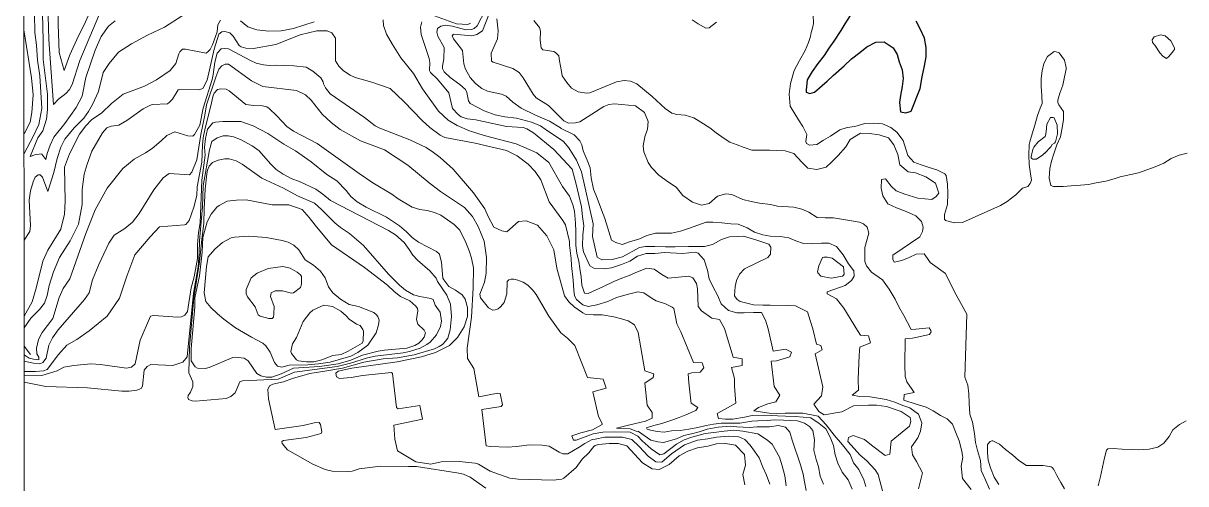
# Model space of a CAD drawing. Header units: millimetres. Extents: x 1101 to 4203, y 1053 to 1744.
# Drawn here: x 2209.8 to 2532, y 1344.7 to 1472.2 of the extents above; entities that cross this region are included whole.
import ezdxf

# ---------------------------------------------------------------- set-up
doc = ezdxf.new("R2010")
doc.units = ezdxf.units.MM
doc.layers.add('01_Fina', color=7, linetype='Continuous')

msp = doc.modelspace()

# ---------------------------------------------------------------- linework, layer by layer
at = {"layer": '01_Fina', "color": 252, "linetype": 'Continuous', "lineweight": 9, "true_color": 0x939598}
msp.add_line((2211.79, 1380.48), (2210.04, 1382.75), dxfattribs=at)
at = {"layer": '01_Fina', "color": 252, "lineweight": 9, "true_color": 0x939598}
msp.add_lwpolyline([(2210.23, 1123.47), (2949.32, 1123.47), (2948.88, 1741.26), (2209.79, 1741.26), (2210.23, 1123.4)], dxfattribs=at)
at = {"layer": '01_Fina', "color": 252, "linetype": 'Continuous', "lineweight": 9, "true_color": 0x939598}
for points, elevation in [([(2219.48, 1494.08), (2219.48, 1472.02), (2219.74, 1464.17), (2221.1, 1459.19), (2222.71, 1463.5), (2225.1, 1468.72), (2226.6, 1471.58), (2229.65, 1478.35)], 7), ([(2210, 1436.18), (2212.55, 1440.85), (2214.11, 1444.23), (2214.93, 1448.64), (2214.42, 1457.65), (2213.73, 1462.02), (2213.42, 1466.13), (2212.97, 1469.63), (2212.92, 1474.86), (2212.37, 1479.73), (2211.52, 1481.23), (2209.97, 1482.49)], 10), ([(2216.66, 1474.27), (2216.89, 1467.6), (2218.16, 1449.74), (2219.56, 1451.19), (2221.56, 1452.81), (2222.57, 1453.86), (2223.34, 1455.27), (2225.43, 1461.92), (2231.74, 1476.78)], 8), ([(2337.87, 1475.97), (2335.63, 1471.53), (2334.81, 1470.81), (2334.05, 1470.47), (2332.49, 1470.37), (2328.75, 1471.39), (2326.82, 1471.66), (2325.49, 1471.44), (2324.62, 1470.81), (2324.38, 1469.74), (2324.72, 1468.62), (2326.47, 1465.56), (2326.37, 1462.41), (2325.95, 1460.31), (2325.99, 1459.73), (2326.47, 1458.81), (2328.12, 1457.16), (2330.77, 1455.29), (2332.34, 1453.87), (2332.7, 1453.08), (2333.2, 1450.76), (2333.62, 1450.01), (2337.56, 1447.97), (2340.61, 1446.88), (2343.3, 1446.35), (2346.52, 1445.94), (2350.67, 1444.84), (2353.12, 1443.82), (2354.42, 1442.88), (2359.51, 1439.47), (2361, 1437.7), (2363.17, 1434.31), (2364.53, 1431.06), (2367.76, 1416.62), (2367.57, 1413.17), (2368.82, 1407.47), (2370.11, 1406.71), (2373.03, 1406.79), (2375.92, 1407.49), (2380.64, 1410.1), (2382.28, 1410.41), (2384.84, 1410.36), (2387.76, 1410.3), (2390.47, 1410.31), (2394.15, 1410.36), (2398.58, 1410.4), (2400.82, 1410.96), (2403.35, 1412.33), (2405.54, 1413.05), (2407.74, 1413.19), (2409.44, 1413.21), (2412.86, 1412.19), (2416.47, 1410.99), (2417.02, 1410.17), (2416.94, 1408.27), (2416.2, 1407.33), (2409.69, 1404.21), (2408.34, 1402.71), (2407.52, 1400.95), (2407.14, 1399.27), (2406.96, 1396.69), (2407.66, 1395.66), (2408.47, 1395.12), (2412.23, 1394.19), (2414.77, 1394.15), (2416.85, 1394.13), (2421.56, 1394.02), (2423.86, 1393.99), (2427.16, 1392.31), (2427.93, 1389.84), (2428.61, 1387.58), (2429.62, 1383.35), (2430.9, 1382.95), (2431.18, 1381.75), (2429.3, 1380.62), (2431.39, 1371.48), (2431, 1369.05), (2428.94, 1366.68), (2430.26, 1364.65), (2431.82, 1363.76), (2436.7, 1364.62), (2439.9, 1366.21), (2444.04, 1366.44), (2446.25, 1366.41), (2449.06, 1366.09), (2453.1, 1364.67), (2455.61, 1363.03), (2455.78, 1361.89), (2455.4, 1360.65), (2450.38, 1356.41), (2449.94, 1352.84), (2448.65, 1352.47), (2444.9, 1355.3), (2442.95, 1356.89), (2439.79, 1358.05), (2438.51, 1357.49), (2438.34, 1356.35), (2441.78, 1352.61), (2443.56, 1351.03), (2445.92, 1348.51), (2446.72, 1347.19), (2448.07, 1342.28)], 9), ([(2210.02, 1412.17), (2211.58, 1414.53), (2211.82, 1416.2), (2211.45, 1423.21), (2211.79, 1425.85), (2212.49, 1428.27), (2213.13, 1429.63), (2213.89, 1430.25), (2214.51, 1430.24), (2215.12, 1429.61), (2216.56, 1425.6), (2218.26, 1430.93), (2219.18, 1434.78), (2220.22, 1437.88), (2221.3, 1440.16), (2223.93, 1443.23), (2226.56, 1445.94), (2227.84, 1447.79), (2228.98, 1449.77), (2230.66, 1453.36), (2231.98, 1458.57), (2233.63, 1461.04), (2236.17, 1464.24), (2239.81, 1466.55), (2244.2, 1468.98), (2248.96, 1471.15), (2253.8, 1474.3)], 10), ([(2210.04, 1391.11), (2212.24, 1395.02), (2213.41, 1398.87), (2215.22, 1406.29), (2216.56, 1409.35), (2220.17, 1415.23), (2221.26, 1419.35), (2221.44, 1422.97), (2221.26, 1432.38), (2222.56, 1436.1), (2225.38, 1441.54), (2227.09, 1443.8), (2228.67, 1445.48), (2231.56, 1447.43), (2234.22, 1450.01), (2237.49, 1452.57), (2243.37, 1454.85), (2246.76, 1456.55), (2250.53, 1459.11), (2252.07, 1461.1), (2252.88, 1463.75), (2253.18, 1464.34), (2253.95, 1465.03), (2254.72, 1465.03), (2260.45, 1463.91), (2260.98, 1464.3), (2261.56, 1464.98), (2262.24, 1466.29), (2263.11, 1468.61), (2263.49, 1469.82), (2263.74, 1471.84), (2264.44, 1473.05)], 11), ([(2215.1, 1474.88), (2215.34, 1467.51), (2215.34, 1462.16), (2216.55, 1452.6), (2216.54, 1448.35), (2216.22, 1445.67), (2215.22, 1442.46), (2213.79, 1440.46), (2211.7, 1435.29), (2212.97, 1435.74), (2214.72, 1436.09), (2214.97, 1435.96), (2216.07, 1434.45), (2216.46, 1436.19), (2217.24, 1438.42), (2218.27, 1440.65), (2221.32, 1444.46), (2224.49, 1448.9), (2226.16, 1451.99), (2227.1, 1457.21), (2229.7, 1464.77), (2231.38, 1468.61), (2233.41, 1471.45), (2235.29, 1472.94)], 9), ([(2269.96, 1472.92), (2272.05, 1471.24), (2274.56, 1470.4), (2277.87, 1470.03), (2281.27, 1470.17), (2284.66, 1470.76), (2290.39, 1472.6)], 11), ([(2309.53, 1473.14), (2309.63, 1471.58), (2310.5, 1469.2), (2312.1, 1466.31), (2314.43, 1462.65), (2317.96, 1458.32), (2320.49, 1454.07), (2324.89, 1447.9), (2327.6, 1445.38), (2330.04, 1443.95), (2333.49, 1442.41), (2337.5, 1441.14), (2346.39, 1438.84), (2352.15, 1436.33), (2355.49, 1433.63), (2359.26, 1427.05), (2361.15, 1424.36), (2362.08, 1421.93), (2362.54, 1420.16), (2362.88, 1416.83), (2362.99, 1414.52), (2362.96, 1412.51), (2362.94, 1410.79), (2363.2, 1408.48), (2363.75, 1406.32), (2364.02, 1404.28), (2364.39, 1401.95), (2364.62, 1399.7), (2365.33, 1397.49), (2366.37, 1397.4), (2368.63, 1398.39), (2370.59, 1399.31), (2373.45, 1400.7), (2375.66, 1401.64), (2377.71, 1402.33), (2380.07, 1403.41), (2382.64, 1404.39), (2384.62, 1404.11), (2386.83, 1402.63), (2388.54, 1401.63), (2394.23, 1402.17), (2395.37, 1401.67), (2396.4, 1400.14), (2396.67, 1398.65), (2396.81, 1393.76), (2397.76, 1392.55), (2400.63, 1390.54), (2402.78, 1390.14), (2404.17, 1387.68), (2406.58, 1379.76), (2409.01, 1379.25), (2409.03, 1377.38), (2406.11, 1376.89), (2406.9, 1373.81), (2406.92, 1371.73), (2407.15, 1369.33), (2407.27, 1367.01), (2404.38, 1365.32), (2402.14, 1364.09), (2402.52, 1362.71), (2404.4, 1362.56), (2406.51, 1362.54), (2409.7, 1363.1), (2411.82, 1363.53), (2415.3, 1363.64), (2418.87, 1363.43), (2421.05, 1363.37), (2423.85, 1363.29), (2428.11, 1362.93), (2430.38, 1361.38), (2432.21, 1359.84), (2433.46, 1357.6), (2434.4, 1355.22), (2434.82, 1352.63), (2435.55, 1350.4), (2436.75, 1347.85), (2438.43, 1345.74), (2439.53, 1343.19)], 11), ([(2320.26, 1472.6), (2319.92, 1471.15), (2320.11, 1469.11), (2322.34, 1462.5), (2322.48, 1461.33), (2322.39, 1459.19), (2322.66, 1458.63), (2324.59, 1456.77), (2327.74, 1452.96), (2328.8, 1448.59), (2330.33, 1446.92), (2331.14, 1446.29), (2332.84, 1445.77), (2335.25, 1445.49), (2343.69, 1443.61), (2348.31, 1443.33), (2349.34, 1442.99), (2351.17, 1441.92), (2356.84, 1437.26), (2361.9, 1431.83), (2363.01, 1427.61), (2364.52, 1421.41), (2364.77, 1418.67), (2365.17, 1416.08), (2364.85, 1413.64), (2364.81, 1410.47), (2365.05, 1408.86), (2366.82, 1405.03), (2368.16, 1404.25), (2370.81, 1404.17), (2372.86, 1404.47), (2375.59, 1405.39), (2377.92, 1406.33), (2380.07, 1407.74), (2382.43, 1408.49), (2384.82, 1408.49), (2387.5, 1408.7), (2392.47, 1408.41), (2395.99, 1408.81), (2396.81, 1408.54), (2398.49, 1406.65), (2399.42, 1403.8), (2399.94, 1401.45), (2401.02, 1399.09), (2402.2, 1396.94), (2403.21, 1394.49), (2405.25, 1392.66), (2407.56, 1392.04), (2409.65, 1391.99), (2412.21, 1392.12), (2414.39, 1392.1), (2415.54, 1390), (2416.27, 1387.55), (2417.67, 1381.35), (2421.08, 1381.97), (2422.71, 1381.15), (2422.25, 1379.85), (2418.57, 1378.68), (2417.06, 1378.62), (2417.94, 1371.61), (2419.52, 1369.24), (2418.38, 1367.36), (2416.15, 1366.75), (2413.58, 1365.77), (2412.26, 1364.81), (2416.54, 1364.17), (2418.65, 1364.14), (2420.99, 1364.23), (2423.17, 1364.25), (2425.85, 1364.21), (2430.08, 1363.35), (2432.32, 1360.93), (2434.56, 1358.08), (2436.87, 1355.47), (2438.99, 1352.79), (2439.91, 1350.48), (2441.35, 1348.59), (2442.81, 1345.71), (2443.29, 1343.88)], 10), ([(2333.71, 1472.29), (2332.98, 1471.93), (2329.85, 1472.1), (2323.8, 1474.25)], 10), ([(2338.94, 1474.84), (2337.06, 1470.18), (2335.54, 1469.11), (2334.14, 1468.77), (2329.08, 1469.21), (2328.71, 1468.73), (2329.06, 1467.88), (2331.53, 1464.72), (2331.9, 1461), (2332.33, 1459.51), (2333.69, 1457.25), (2335.18, 1455.5), (2336.91, 1454.17), (2338.45, 1453.4), (2342.32, 1452.62), (2343.66, 1452.08), (2345.48, 1450.34), (2347.78, 1448.68), (2351.73, 1446.75), (2355.68, 1445.08), (2358.67, 1443.28), (2358.89, 1443.07), (2362.47, 1441.28), (2364.03, 1439.68), (2364.59, 1438.52), (2365, 1436.93), (2366.12, 1434.33), (2366.95, 1432.16), (2367.2, 1429.43), (2367.88, 1426.26), (2368.86, 1423.8), (2370.05, 1420.57), (2371.02, 1418.12), (2372.88, 1412.1), (2374.02, 1411.51), (2375.83, 1410.97), (2378.06, 1411.77), (2380.37, 1412.43), (2382.59, 1413.4), (2385.06, 1414.07), (2387.33, 1414.07), (2389.46, 1414.04), (2391.93, 1414.65), (2394.15, 1415.38), (2399.11, 1417.09), (2400.9, 1417.16), (2403.38, 1416.9), (2405.87, 1416.67), (2407.9, 1416.53), (2410.4, 1415.55), (2412.49, 1414.39), (2414.8, 1413.57), (2416.79, 1413.29), (2419.58, 1413.13), (2421.97, 1412.75), (2423.9, 1411.99), (2426.02, 1411.23), (2428.32, 1411.08), (2431.07, 1411.33), (2433.08, 1411.3), (2435.23, 1410.35), (2437.09, 1408.1), (2438.53, 1405.57), (2440, 1403.63), (2440.07, 1402.17), (2439.4, 1400.95), (2437.63, 1399.6), (2432.61, 1397.83), (2432.61, 1397.29), (2435.16, 1395.86), (2437.24, 1393.34), (2441.03, 1387.09), (2441.81, 1385.85), (2444.1, 1385.63), (2444.58, 1383.74), (2441.64, 1382.49), (2441.52, 1380.32), (2441.22, 1373.49), (2441.25, 1370.55), (2439.56, 1369.15), (2441.66, 1368.82), (2444.52, 1368.76), (2446.77, 1368.4), (2448.98, 1368), (2451.41, 1367.25), (2453.59, 1366.32), (2455.52, 1365.65), (2457.94, 1363.92), (2458.88, 1361.51), (2458.52, 1359.24), (2457.72, 1357.38), (2456, 1354.87), (2456.23, 1352.69), (2457.39, 1350.8), (2459.04, 1347.65), (2457.89, 1343.26)], 8), ([(2341.01, 1473.43), (2341.39, 1470.11), (2341.24, 1467.93), (2339.51, 1463.91), (2339.55, 1461.75), (2340.03, 1461.47), (2345.49, 1459.74), (2347.24, 1458.57), (2348.35, 1457.11), (2351.12, 1452.6), (2351.94, 1451.6), (2355.38, 1449.48), (2359.63, 1445.2), (2360.94, 1444.59), (2362.84, 1444.62), (2364.03, 1444.96), (2370.68, 1449.17), (2372.05, 1449.75), (2373.7, 1449.89), (2379.45, 1449.37), (2381.98, 1447.54), (2382.99, 1445.06), (2382.85, 1442.91), (2382.11, 1440.78), (2381.6, 1438.28), (2381.75, 1436.62), (2382.98, 1433.64), (2383.92, 1432.28), (2385.96, 1430.11), (2388.67, 1428.19), (2390.72, 1426.82), (2392.65, 1424.52), (2395.28, 1422.68), (2397.78, 1421.82), (2399.9, 1422.32), (2402.22, 1424.3), (2404.5, 1425.01), (2406.17, 1424.82), (2409.22, 1423.38), (2411.52, 1422.85), (2413.85, 1422.42), (2416.87, 1421.98), (2418.87, 1421.56), (2423.39, 1421.29), (2425.58, 1420.71), (2427.51, 1419.85), (2429.86, 1418.38), (2432.06, 1418.28), (2434.38, 1418.32), (2441.56, 1417.09), (2442.65, 1416.68), (2443.66, 1415.76), (2444.14, 1414.11), (2443.09, 1410.09), (2443.06, 1406.24), (2443.47, 1405.03), (2444.92, 1403.26), (2447.97, 1401.14), (2449.79, 1398.56), (2451.47, 1395.8), (2452.52, 1393.71), (2453.86, 1391.31), (2455.94, 1387.39), (2457.16, 1387.52), (2460.87, 1387.85), (2461.39, 1387.09), (2461.41, 1386.73), (2460.99, 1385.97), (2456.29, 1385.02), (2454.22, 1384.77), (2454.14, 1377.57), (2454.25, 1374.41), (2454.67, 1372.91), (2456.2, 1370.79), (2456.76, 1369.92), (2453.96, 1369.42), (2453.86, 1367.8), (2457.27, 1366.72), (2460.08, 1365.9), (2461.98, 1364.81), (2464.05, 1363.58), (2465.86, 1362.63), (2467.33, 1361.17), (2468.16, 1359.05), (2469.18, 1356.55), (2469.93, 1353.7), (2470.14, 1352.42), (2470.22, 1352.01), (2469.77, 1349.55), (2470.08, 1346.14), (2472.5, 1343.05)], 7), ([(2477.6, 1343.15), (2476.4, 1345.89), (2475.34, 1348.35), (2475.07, 1351.14), (2474.3, 1353.83), (2473.74, 1356.06), (2473.41, 1358.56), (2472.86, 1361.74), (2472.11, 1363.97), (2471.93, 1367.01), (2471.85, 1369.59), (2471.59, 1371.99), (2470.79, 1374.22), (2471.28, 1391.6), (2467.9, 1397.85), (2465.4, 1402.91), (2461.2, 1405.92), (2460.44, 1407.03), (2459.5, 1408.33), (2457.28, 1408.25), (2455.35, 1407.35), (2453.28, 1406.52), (2451.16, 1406), (2450.79, 1406.92), (2450.79, 1408), (2458.25, 1413.04), (2459, 1414.53), (2459.25, 1415.78), (2458.72, 1417.32), (2457.22, 1418.88), (2454.52, 1420.1), (2451.85, 1421.11), (2449.45, 1422.23), (2448.06, 1424.38), (2447.54, 1426.54), (2447.71, 1428.91), (2448.77, 1429.09), (2450.38, 1427.11), (2451.77, 1425.77), (2454.15, 1424.84), (2457.71, 1423.78), (2461.63, 1423.4), (2462.79, 1424.21), (2463.53, 1425.13), (2462.6, 1427.93), (2459.94, 1429.7), (2457.05, 1430.82), (2455.04, 1431.11), (2452.72, 1432.99), (2452.16, 1435.91), (2451.1, 1438.53), (2449.57, 1440.51), (2447.07, 1441.3), (2444.35, 1441.72), (2441.84, 1441.77), (2439, 1440.01), (2437.74, 1438.01), (2435.69, 1435.55), (2433.87, 1433.8), (2432.36, 1432.35), (2429.77, 1431.76), (2427.22, 1432.06), (2425.6, 1433.78), (2423.41, 1436.11), (2420.93, 1436.92), (2418.68, 1437), (2416.67, 1437.03), (2414.13, 1437.06), (2411.74, 1437.11), (2409.62, 1437.83), (2407.69, 1438.59), (2405.59, 1439.32), (2404.05, 1440.31), (2401.81, 1441.91), (2400.05, 1443.25), (2397.56, 1444.8), (2395.61, 1446.04), (2393.22, 1446.78), (2390.9, 1446.95), (2389.58, 1447.29), (2387.73, 1448.61), (2384.15, 1451.94), (2379.86, 1455.42), (2378.1, 1456.2), (2376.34, 1456.39), (2374.19, 1456), (2366.82, 1452.93), (2365.91, 1452.87), (2363.59, 1453.27), (2361.73, 1454.29), (2360.41, 1455.86), (2359.19, 1457.7), (2359, 1458.84), (2358.38, 1461.86), (2358.23, 1463.19), (2357.33, 1464.12), (2356.85, 1464.37), (2353.84, 1464.9), (2353.36, 1465.41), (2353.07, 1467.59), (2353.18, 1470.03), (2352.9, 1471.1), (2351.33, 1472.99)], 6), ([(2395.17, 1473.19), (2396.86, 1472.05), (2398.98, 1470.84), (2399.91, 1470.99), (2401.94, 1472.58)], 5), ([(2428.71, 1474.53), (2428.8, 1472.16), (2428.51, 1470.85), (2428.17, 1469.7), (2427.99, 1468.56), (2427.48, 1466.93), (2426.47, 1464.65), (2424.96, 1461.88), (2423.45, 1459.11), (2422.42, 1455.52), (2422.06, 1452.58), (2422.34, 1449.3), (2424.66, 1445.52), (2425.9, 1443.66), (2427, 1441.42), (2426.67, 1439.43), (2426.88, 1438.91), (2427.68, 1438.49), (2429.74, 1438.68), (2431.58, 1439.82), (2433.51, 1440.91), (2436.12, 1442.7), (2438.19, 1443.38), (2440.27, 1443.64), (2443.07, 1444.44), (2445.53, 1444.58), (2447.98, 1444.38), (2450.26, 1443.37), (2451.88, 1442.04), (2453.65, 1439.72), (2454.95, 1435.63), (2456.66, 1433.76), (2458.64, 1433.03), (2460.86, 1432.31), (2463, 1431.62), (2465.26, 1430.48), (2465.61, 1430.03), (2465.98, 1427.63), (2466.04, 1425.05), (2465.93, 1422.04), (2465.14, 1419.28), (2465.17, 1417.97), (2465.43, 1417.57), (2467.93, 1416.97), (2470.13, 1417.03), (2480.62, 1421.78), (2482.46, 1422.87), (2484.9, 1424.74), (2486.72, 1426.52), (2488.2, 1426.99), (2488.87, 1427.81), (2489.21, 1428.79), (2489, 1430.51), (2488.58, 1433.07), (2488.52, 1435.73), (2488.63, 1438.64), (2488.75, 1439.37), (2489.47, 1441.59), (2490.21, 1443.99), (2490.91, 1446.64), (2491.69, 1448.74), (2492.23, 1450.03), (2492.12, 1452.14), (2491.91, 1454.82), (2491.96, 1456.95), (2492.18, 1459.08), (2492.63, 1461.09), (2493.72, 1463.02), (2495.54, 1464.37), (2496.06, 1464.36), (2496.89, 1464.02), (2498.35, 1462.01), (2498.87, 1460.01), (2498.87, 1459.49), (2498.36, 1457.39), (2497.96, 1455.1), (2497.1, 1452.88), (2496.5, 1450.88), (2496.52, 1450.26), (2496.8, 1449.62), (2498.15, 1447.82), (2498.12, 1445.48), (2497.7, 1442.76), (2497.25, 1440.78), (2496.28, 1438.59), (2495.46, 1436.06), (2494.77, 1434.01), (2494.32, 1431.98), (2494.1, 1429.35), (2494.59, 1427.24), (2495.39, 1426.97), (2498.02, 1427), (2500.28, 1427.21), (2502.86, 1427.35), (2505.06, 1427.53), (2507.18, 1428), (2509.87, 1428.47), (2512.17, 1429.1), (2513.82, 1429.73), (2516.8, 1430.36), (2518.9, 1430.81), (2521.21, 1431.6), (2523.56, 1432.46), (2525.89, 1433.47), (2527.94, 1434.72), (2530.14, 1435.67), (2532.4, 1436.21)], 5), ([(2209.98, 1470.45), (2212.04, 1457.08), (2212.55, 1452.38), (2212.18, 1447.54), (2211.68, 1444.86), (2210, 1441.6)], 11), ([(2210.04, 1387.89), (2211.87, 1390.49), (2214.31, 1392.96), (2215.68, 1394.71), (2216.4, 1396.77), (2216.96, 1399.61), (2218.18, 1403.35), (2219.79, 1407.34), (2222.83, 1411.95), (2225.1, 1416.58), (2226.08, 1422), (2226.14, 1426.14), (2226.66, 1430.39), (2227.47, 1433.21), (2228.8, 1436.75), (2231.78, 1441.85), (2232.93, 1443.23), (2234.18, 1443.75), (2236.3, 1444.02), (2238.54, 1445.27), (2242.98, 1448.5), (2245.06, 1449.5), (2245.61, 1449.69), (2249.75, 1449.95), (2250.24, 1450.24), (2251.13, 1451.23), (2252.69, 1453.75), (2253.18, 1453.87), (2258.45, 1453.83), (2259.53, 1454.15), (2260.79, 1456.43), (2262.74, 1465.06), (2264.02, 1469.23), (2264.79, 1469.85), (2265.65, 1469.92), (2267.08, 1469.54), (2268.01, 1468.67), (2269.61, 1466.08), (2270.2, 1465.73), (2271.51, 1465.37), (2273.6, 1465.27), (2279.75, 1466.34), (2286.51, 1468.99), (2291.13, 1470.16), (2294.03, 1470.17), (2295.34, 1469.54), (2296.31, 1468.13), (2296.36, 1461.86), (2297.28, 1460.32), (2298.54, 1459.06), (2300.38, 1457.84), (2301.74, 1457.16), (2306.43, 1455.89), (2311.48, 1454.12), (2315.29, 1450.56), (2320.4, 1445.29), (2322.52, 1443.32), (2325.35, 1441.21), (2326.61, 1440.61), (2335.05, 1439), (2343.71, 1436.94), (2346.66, 1435.51), (2349.72, 1433.21), (2351.69, 1431.2), (2353.25, 1428.83), (2355.57, 1422.75), (2359.36, 1417.62), (2360.07, 1416.4), (2361.2, 1411.76), (2361.18, 1410.79), (2361.61, 1407.07), (2361.75, 1405.1), (2362.18, 1401.1), (2362.4, 1398.26), (2362.62, 1396.73), (2363.1, 1395.74), (2363.91, 1395.08), (2364.88, 1394.25), (2366.35, 1393.74), (2368.81, 1394.2), (2371.81, 1395.13), (2374.26, 1396.21), (2377.57, 1397.19), (2380.14, 1397.84), (2381.75, 1397.56), (2384.06, 1395.97), (2385.2, 1395.3), (2387.84, 1394.47), (2389.65, 1393.57), (2390.07, 1393.17), (2390.54, 1390.91), (2390.9, 1388.92), (2392.08, 1386.77), (2395.57, 1378.22), (2397.93, 1378.19), (2398.43, 1376.81), (2397.45, 1375.61), (2395.1, 1375.41), (2394.1, 1375.09), (2394.29, 1372.58), (2394.79, 1367.59), (2394.92, 1367), (2396.78, 1365.75), (2396.23, 1364.99), (2393.42, 1363.75), (2391.56, 1362.99), (2389.27, 1362.15), (2386.82, 1361.35), (2384.56, 1360.79), (2382.5, 1360.15), (2382.73, 1359.81), (2383.64, 1359.5), (2385.45, 1359.17), (2387.41, 1358.95), (2389.47, 1359.28), (2391.84, 1359.37), (2394.23, 1359.82), (2396.8, 1360.24), (2399.08, 1360.81), (2401.06, 1361.12), (2403.33, 1361.47), (2406.06, 1361.46), (2408.45, 1361.43), (2411.7, 1361.96), (2413.36, 1362.09), (2416.09, 1362.21), (2417.91, 1362.34), (2420.48, 1362.3), (2424.41, 1362.1), (2426.36, 1361.47), (2427.72, 1360.55), (2428.65, 1359.39), (2429.07, 1356.8), (2428.96, 1353.94), (2429.52, 1351.4), (2430.21, 1349.35), (2430.67, 1346.79), (2431.59, 1344.5)], 12), ([(2526.69, 1462.45), (2527.28, 1463.04), (2528.64, 1464.63), (2528.88, 1464.96), (2528.91, 1465.39), (2527.91, 1467.34), (2526.27, 1468.78), (2525.04, 1469.05), (2523.27, 1468.46), (2522.68, 1467.64), (2522.8, 1466.93), (2523.4, 1466.12), (2524.82, 1464.04), (2525.66, 1463.11), (2526.63, 1462.5)], 5), ([(2210.04, 1380.35), (2211.46, 1379.48), (2212.6, 1379.13), (2214.07, 1379.01), (2214.08, 1379.68), (2213.58, 1380.64), (2213.48, 1382.19), (2214.03, 1384.64), (2215.07, 1386.52), (2218, 1390.47), (2219.76, 1396.21), (2220.83, 1398.78), (2222.68, 1401.47), (2227.13, 1413.96), (2229.68, 1420.52), (2233.03, 1426.51), (2237.43, 1431.97), (2240.55, 1434.6), (2243.68, 1436.29), (2245.5, 1437.51), (2248.05, 1439.69), (2249.62, 1441.12), (2251.77, 1442.12), (2255.38, 1441.09), (2256.77, 1440.98), (2257.23, 1441.38), (2258.75, 1444.01), (2259.63, 1448.72), (2262.13, 1456.63), (2262.46, 1458.02), (2262.92, 1461.48), (2263.58, 1463.99), (2264.68, 1465.14), (2265.49, 1465.27), (2266.7, 1465.16), (2272.77, 1461.87), (2274.33, 1461.22), (2276.35, 1460.7), (2278.05, 1460.54), (2279.78, 1460.62), (2284.75, 1460.45), (2288.24, 1460.03), (2290.09, 1458.94), (2292.3, 1457.12), (2292.9, 1456.05), (2293.02, 1455.41), (2293.53, 1454.34), (2294.84, 1452.66), (2304.33, 1446.11), (2307.3, 1443.85), (2308.59, 1443.18), (2316.94, 1439.9), (2321.5, 1437.78), (2323.53, 1436.47), (2325.34, 1435.04), (2328.91, 1431.84), (2334.61, 1425.23), (2337.68, 1420.84), (2338.61, 1418.65), (2340.26, 1415.73), (2342.42, 1414.73), (2343.86, 1414.47), (2347.04, 1417.32), (2349.22, 1417.53), (2352.34, 1416.27), (2354.95, 1413.34), (2356.83, 1409.44), (2357.72, 1404.36), (2359.79, 1396.68), (2361.01, 1395.04), (2362.5, 1393.63), (2364.88, 1391.97), (2365.51, 1391.66), (2367.87, 1391.42), (2370.24, 1391.41), (2373.52, 1390.86), (2375.64, 1390.34), (2377.44, 1389.83), (2379.22, 1388.66), (2380.2, 1386.57), (2382.11, 1375.93), (2384.58, 1375.12), (2384.36, 1374.1), (2382.04, 1372.54), (2382.74, 1366.42), (2384.09, 1364.35), (2384.13, 1362.82), (2382.24, 1361.98), (2379.12, 1361.22), (2377.15, 1360.79), (2374.26, 1360.07), (2378.04, 1359.87), (2379.7, 1359.25), (2380.3, 1359.16), (2383.75, 1356.77), (2385.71, 1356.29), (2387.22, 1356.12), (2390.86, 1357.14), (2392.84, 1358.02), (2394.97, 1358.45), (2397.09, 1359.02), (2399.37, 1359.75), (2402.4, 1360.32), (2405.73, 1360.58), (2407.54, 1360.4), (2411.04, 1360.26), (2413.08, 1360.4), (2416.6, 1360.4), (2419.1, 1360.81), (2421.06, 1360.33), (2422.25, 1358.95), (2422.89, 1356.74), (2423.69, 1354.48), (2424.49, 1352.15), (2425.24, 1349.87), (2425.92, 1347.32), (2426.34, 1345.16), (2426.76, 1342.81)], 13), ([(2210.05, 1378.6), (2212.62, 1378.02), (2214.35, 1377.92), (2215.22, 1378.26), (2216.16, 1379.45), (2216.86, 1383.03), (2217.87, 1385.1), (2219.5, 1387.28), (2226.77, 1395.74), (2228.05, 1397.51), (2229.01, 1401.12), (2230.75, 1405.37), (2233.49, 1411.32), (2234.96, 1413.48), (2237.97, 1415.33), (2240.04, 1417.09), (2241.89, 1419.51), (2245.96, 1426.07), (2248.6, 1429.44), (2250.19, 1430.59), (2255.85, 1430.24), (2256.54, 1430.95), (2257.89, 1434.44), (2258.98, 1441.44), (2260.15, 1446.77), (2260.54, 1449.61), (2263.12, 1457.26), (2264.04, 1459.49), (2264.81, 1460.46), (2265.74, 1460.9), (2266.64, 1460.9), (2273.01, 1456.3), (2276.22, 1454.7), (2285.52, 1453.6), (2288.02, 1452.37), (2289.55, 1450.91), (2292.6, 1447.04), (2295.16, 1444.76), (2297.67, 1442.84), (2303.3, 1439.62), (2309.93, 1437.19), (2316.36, 1432.9), (2322.32, 1427.98), (2325.42, 1425.64), (2332.13, 1421.16), (2334.3, 1418.74), (2335.88, 1415.92), (2337.55, 1411.9), (2338.21, 1407.3), (2338.14, 1402.95), (2337.62, 1400.54), (2336.37, 1397.18), (2336.56, 1396.17), (2338.72, 1393.43), (2339.92, 1392.77), (2340.6, 1392.8), (2341.46, 1393.14), (2342.11, 1393.71), (2343.09, 1394.9), (2343.85, 1397.31), (2343.9, 1400.69), (2344.35, 1401.18), (2344.98, 1401.32), (2345.8, 1401.3), (2346.9, 1401.03), (2348.39, 1400.5), (2349.66, 1399.69), (2350.9, 1398.39), (2351.91, 1397.04), (2355.48, 1391.06), (2358.76, 1386.51), (2360.67, 1384.96), (2362.7, 1382.95), (2366.21, 1374.05), (2370.52, 1373.61), (2371.36, 1371.14), (2367.65, 1370.15), (2369.25, 1363.26), (2370.26, 1361.35), (2370.21, 1361.09), (2367.54, 1359.61), (2364.29, 1358.77), (2361.81, 1357.95), (2362.27, 1356.74), (2363.03, 1356.73), (2367.74, 1358.49), (2370.47, 1358.91), (2373.8, 1359.02), (2378.03, 1358.96), (2380.14, 1357.88), (2381.33, 1356.5), (2383.87, 1354.35), (2386.26, 1352.62), (2387.33, 1352.94), (2390.85, 1355.62), (2392.98, 1356.81), (2395.11, 1357.54), (2398.75, 1358.55), (2401.17, 1358.82), (2404.05, 1359.24), (2406.78, 1359.51), (2409.24, 1359.21), (2413.39, 1358.52), (2414.71, 1357.68), (2416.2, 1356.6), (2417.35, 1355.58), (2419.42, 1352.05), (2420.14, 1349.58), (2420.86, 1346.89), (2421.26, 1344.04)], 14), ([(2416.72, 1344.55), (2415.82, 1347.05), (2414.76, 1349.27), (2413.78, 1351.86), (2412.45, 1353.68), (2411.26, 1355.36), (2409.77, 1356.9), (2408.12, 1357.67), (2405.4, 1357.86), (2401.98, 1357.53), (2399.52, 1357.14), (2396.66, 1356.7), (2393.05, 1355.39), (2389.45, 1352.92), (2386.77, 1350.63), (2385.14, 1350.77), (2382.97, 1352.26), (2380.53, 1354.97), (2378.49, 1356.87), (2375.92, 1357.55), (2371.03, 1357.55), (2368.32, 1357.01), (2367.51, 1356.87), (2365.47, 1355.78), (2363.86, 1354.82), (2360.72, 1352.95), (2359.36, 1352.97), (2358.29, 1353.39), (2355.56, 1355.05), (2353.59, 1355.34), (2350.13, 1355.44), (2346.52, 1354.96), (2344.01, 1354.81), (2339.25, 1354.96), (2338.1, 1355.2), (2336.89, 1365.21), (2342.28, 1366.03), (2342.62, 1366.51), (2341.97, 1369.65), (2341.32, 1369.74), (2336.07, 1368.73), (2334.67, 1376.61), (2332.88, 1379.36), (2332.8, 1382.21), (2334.05, 1390.83), (2334.46, 1398.9), (2334.54, 1404.45), (2334.06, 1407.15), (2333.35, 1409.21), (2332.47, 1411.49), (2330.83, 1414.9), (2329.23, 1416.49), (2325.54, 1419.03), (2323.82, 1419.8), (2321.74, 1420.35), (2319.7, 1420.61), (2317.62, 1421.32), (2313.67, 1423.56), (2311.94, 1424.88), (2306.67, 1428.04), (2302.87, 1430.58), (2291.21, 1438.95), (2284.72, 1442.32), (2282.85, 1443.61), (2280.07, 1446.58), (2277.94, 1448.64), (2277.33, 1449.04), (2276.12, 1449.36), (2273.67, 1449.43), (2271.51, 1449.71), (2266.85, 1453.48), (2266, 1453.99), (2264.52, 1454.05), (2263.61, 1453.84), (2262.7, 1452.91), (2262.42, 1452.24), (2261.7, 1448.96), (2260.18, 1443.18), (2259.69, 1440.49), (2259.43, 1438.46), (2259.29, 1433.79), (2258, 1426.92), (2257.86, 1424.49), (2257.09, 1421.28), (2255.76, 1417.57), (2254.84, 1416.51), (2254.45, 1416.36), (2247.58, 1415.86), (2244.96, 1413.05), (2240.75, 1408.07), (2238.46, 1402.15), (2236.44, 1396.09), (2233, 1391.09), (2228.03, 1387.03), (2224.63, 1384.62), (2221.86, 1383.09), (2219.59, 1380.48), (2216.45, 1376.33), (2215.44, 1375.93), (2213.14, 1375.71), (2210.05, 1375.75)], 15), ([(2409.79, 1344.33), (2409.19, 1347.18), (2410.01, 1349.78), (2409.71, 1352.77), (2407.19, 1355.31), (2404.42, 1355.84), (2401.93, 1355.75), (2399.49, 1355.08), (2396.68, 1354.64), (2394, 1353.68), (2391.61, 1352.36), (2388.78, 1349.98), (2386, 1348.59), (2384.1, 1348.75), (2381.4, 1350.45), (2377.08, 1355.19), (2374.69, 1355.79), (2372.17, 1355.83), (2369.24, 1355.5), (2368.34, 1355.25), (2367.91, 1354.96), (2366.58, 1353.23), (2364.69, 1351.43), (2363, 1349.16), (2359.62, 1346.21), (2359.11, 1345.93), (2356.69, 1345.69), (2346.92, 1345.89), (2344.63, 1346.24), (2339.2, 1348.12), (2335.93, 1350.04), (2335.08, 1350.33), (2330.62, 1350.82), (2325.66, 1350.73), (2322.77, 1350.1), (2318.63, 1350.71), (2313.52, 1353.77), (2312.76, 1357.04), (2312.54, 1360.85), (2320.43, 1362.5), (2319.68, 1366.31), (2313.69, 1365.45), (2313.22, 1365.79), (2312.15, 1375.18), (2311.81, 1375.52), (2303.82, 1374.6), (2300.68, 1374.07), (2297.42, 1373.83), (2296.6, 1374.26), (2296.44, 1375.25), (2297.08, 1375.82), (2300.84, 1376.69), (2313.4, 1378.47), (2320.21, 1379.86), (2324.04, 1380.97), (2327.95, 1382.99), (2330.18, 1385.15), (2331.97, 1388.1), (2332.91, 1390.98), (2332.96, 1393.47), (2332.27, 1395.81), (2331.47, 1396.98), (2329.64, 1398.26), (2327.79, 1399.27), (2326.33, 1401.14), (2326.11, 1401.64), (2325.74, 1405.95), (2325.2, 1408.22), (2324.34, 1409.02), (2319.32, 1411.61), (2317.59, 1412.85), (2316.02, 1414.45), (2314.11, 1416.08), (2310.51, 1418.52), (2304.85, 1421.24), (2302.35, 1422.77), (2300.6, 1424.27), (2299.28, 1425.87), (2296.66, 1428.56), (2293.96, 1430.34), (2289.6, 1433.81), (2285.22, 1436.93), (2282.01, 1438.78), (2277.54, 1441.7), (2273.54, 1443.86), (2270.06, 1445), (2265.15, 1445.05), (2263.03, 1444.86), (2262.32, 1444.62), (2260.84, 1442.87), (2260.31, 1440.29), (2260.07, 1437.95), (2260.2, 1435.66), (2259.24, 1428.75), (2258.85, 1416.94), (2258.39, 1414.23), (2258.12, 1410.8), (2258.06, 1407.08), (2257.15, 1402.02), (2256.36, 1398.92), (2255.35, 1392.42), (2254.58, 1391.36), (2253.67, 1390.87), (2252.66, 1390.78), (2245.87, 1391.24), (2245.08, 1391.06), (2242.16, 1384.41), (2240.77, 1377.92), (2239.82, 1376.91), (2238.36, 1376.67), (2231.2, 1377.73), (2228.52, 1377.92), (2223.83, 1377.44), (2221.03, 1376.95), (2219.23, 1375.97), (2214.9, 1374.67), (2210.05, 1374.57)], 16), ([(2492.86, 1436.12), (2494.59, 1438.02), (2495.02, 1438.65), (2495.6, 1439.05), (2495.88, 1439.35), (2496.43, 1441.59), (2496.35, 1443.96), (2495.5, 1446.03), (2495.28, 1446.15), (2494.5, 1446.14), (2493.46, 1444.31), (2493.27, 1442.18), (2493.16, 1441.11), (2493.04, 1440.85), (2491.12, 1439.36), (2489.91, 1437.87), (2489.67, 1437.49), (2489.42, 1436.51), (2489.13, 1435.27), (2489.2, 1434.96), (2489.34, 1434.77), (2489.62, 1434.6), (2490.61, 1434.54), (2492.43, 1435.75), (2493.46, 1436.75)], 6), ([(2210.05, 1372.8), (2216.07, 1371.61), (2227.62, 1371.24), (2237.08, 1370.32), (2239.16, 1370.29), (2241.27, 1370.57), (2242.51, 1371.04), (2242.82, 1371.65), (2243.27, 1376.09), (2244.09, 1377.15), (2245.12, 1377.7), (2251.29, 1377.45), (2253.99, 1378.31), (2255.24, 1379.85), (2256.95, 1397.42), (2258.25, 1404.78), (2258.54, 1408.57), (2258.65, 1411.93), (2259.5, 1421.36), (2259.67, 1427.21), (2261.37, 1437.16), (2262.07, 1439.45), (2263.55, 1440.5), (2265.18, 1441.02), (2266.57, 1441.02), (2268.06, 1440.78), (2270.02, 1440.02), (2273.24, 1438.24), (2275.16, 1436.91), (2278.35, 1433.26), (2279.93, 1431.68), (2281.8, 1430.43), (2284.05, 1429.19), (2286.5, 1428.28), (2290.88, 1426.29), (2292.81, 1424.92), (2294.92, 1423.1), (2310.98, 1414.86), (2312.95, 1413.62), (2315.34, 1411.46), (2316.76, 1409.59), (2317.74, 1407.96), (2319.03, 1406.57), (2322.49, 1403.67), (2324.19, 1401.6), (2324.62, 1400.66), (2327.16, 1396.89), (2328.17, 1394.42), (2328.52, 1391), (2328.14, 1387.32), (2327.46, 1385), (2326.84, 1384.18), (2325.97, 1383.27), (2325.06, 1382.64), (2323.76, 1382.02), (2318.13, 1380.38), (2313.51, 1379.56), (2309.51, 1379.22), (2304.22, 1378.36), (2298.24, 1376.72), (2293.39, 1375.82), (2289.18, 1375.24), (2284.44, 1373.82), (2281.9, 1372.89), (2278.98, 1372.22), (2278.08, 1371.76), (2277.6, 1370.75), (2277.74, 1368.2), (2279.57, 1359.68), (2287.38, 1360.83), (2290.39, 1361.51), (2291.79, 1361.62), (2292.14, 1361.05), (2292.54, 1359.07), (2292.4, 1358.57), (2288.21, 1357.51), (2281.93, 1356.67), (2281.42, 1356.37), (2281.56, 1355.82), (2283.01, 1354.09), (2290.02, 1350.09), (2293.44, 1348.62), (2295.4, 1348.15), (2300, 1348.08), (2300.93, 1348.18), (2302.86, 1348.77), (2308.84, 1349.55), (2316.61, 1349.46), (2318.81, 1349.39), (2330.56, 1347.62), (2331.82, 1347.31), (2333.68, 1346.45), (2337.98, 1343.46)], 17), ([(2433.72, 1401.58), (2436.35, 1402.07), (2436.83, 1402.21), (2437.14, 1402.44), (2437.36, 1402.75), (2437.17, 1404.74), (2433.97, 1407.19), (2432.7, 1407.4), (2431.66, 1407.44), (2431.35, 1407.32), (2430.26, 1405.02), (2429.93, 1403.41), (2430.07, 1403.1), (2430.81, 1402.17), (2433.74, 1401.57)], 9), ([(2532.13, 1362.04), (2530.25, 1361.07), (2528.4, 1359.58), (2527.38, 1357.77), (2525.96, 1355.87), (2524.22, 1354.83), (2521.84, 1354.22), (2518.95, 1354.09), (2516.87, 1354.11), (2514.38, 1354.22), (2511.85, 1354.39), (2510.45, 1354.36), (2510, 1353.94), (2509.45, 1351.86), (2508.89, 1349.29), (2508.41, 1346.62), (2507.69, 1344.07)], 5), ([(2494.94, 1349.16), (2494.71, 1349.38), (2492.44, 1349.67), (2489.86, 1349.67), (2487.82, 1349.75), (2485.7, 1351.08), (2484, 1352.71), (2482.05, 1354.16), (2480.41, 1355.65), (2478.52, 1356.5), (2478.22, 1356.5), (2477.81, 1356.39), (2477.07, 1355.52), (2477.01, 1353.2), (2477.22, 1351.21), (2477.91, 1349.07), (2478.94, 1346.52), (2480.19, 1344.42)], 6), ([(2498.4, 1343.27), (2497.4, 1345.01), (2496.29, 1346.92), (2495.42, 1348.64), (2494.93, 1349.14)], 6)]:
    msp.add_lwpolyline(points, dxfattribs=dict(at, elevation=elevation))
for points, elevation in [([(2269.81, 1372.88), (2268.48, 1369.88), (2267.3, 1368.82), (2266, 1368.25), (2257.5, 1367.55), (2256.63, 1367.63), (2255.59, 1367.95), (2255.43, 1368.55), (2255.49, 1369.07), (2256.14, 1370.03), (2256.81, 1371.62), (2256.82, 1372.91), (2255.64, 1375.42), (2255.89, 1382.46), (2257.09, 1396.13), (2258.63, 1406.1), (2259.24, 1412.28), (2259.88, 1416.89), (2259.91, 1420.84), (2260.2, 1426.3), (2260.71, 1430.48), (2260.86, 1431.56), (2261.28, 1432.68), (2262.21, 1433.64), (2263.78, 1434.26), (2265.67, 1434.64), (2266.88, 1434.67), (2268.77, 1434.14), (2270.45, 1433.21), (2275.94, 1429.35), (2281.96, 1426.56), (2285.82, 1424.45), (2290.49, 1422.35), (2292.49, 1420.63), (2296.17, 1416.9), (2297.7, 1415.63), (2300.18, 1413.94), (2304.09, 1410.62), (2310.98, 1402.69), (2314.1, 1399.66), (2315.76, 1398.28), (2317.97, 1396.96), (2319.67, 1396.51), (2322.75, 1396), (2323.45, 1395.73), (2323.98, 1394.17), (2325.37, 1392.21), (2325.73, 1389.72), (2325.44, 1388.26), (2324.31, 1385.89), (2322.6, 1383.91), (2321.64, 1383.22), (2319.81, 1382.26), (2316.88, 1381.29), (2315.1, 1380.96), (2307.35, 1380.04), (2305.18, 1379.56), (2300.47, 1378.05), (2296.76, 1377.15), (2284.96, 1375.61), (2280.48, 1373.64), (2270.57, 1373.16)], 18), ([(2319.43, 1383.56), (2320.29, 1384.42), (2320.92, 1385.24), (2321.27, 1386.5), (2320.87, 1387.17), (2319.18, 1388.89), (2318.81, 1390.13), (2319.18, 1392.58), (2319.06, 1393.22), (2318.56, 1393.88), (2316.93, 1395.34), (2314.34, 1396.57), (2312.55, 1397.95), (2310.76, 1399.66), (2304.37, 1404.56), (2295.24, 1410.84), (2290.66, 1416.31), (2289.08, 1418.46), (2287.13, 1420.63), (2283.38, 1421.93), (2278.74, 1421.97), (2271.55, 1423.3), (2268.87, 1423.25), (2266.29, 1422.97), (2264.06, 1421.77), (2263.47, 1421.28), (2261.86, 1419.36), (2260.76, 1417.18), (2259.58, 1412.91), (2259.38, 1408.81), (2258.67, 1402.25), (2257.38, 1396.19), (2257.36, 1393.69), (2256.34, 1382.06), (2256.35, 1378.7), (2257.4, 1377.06), (2258.07, 1376.7), (2260.23, 1376.54), (2261.3, 1376.85), (2267.91, 1379.62), (2268.62, 1379.7), (2270.98, 1379.48), (2272.11, 1378.7), (2274.54, 1375.18), (2275.61, 1374.53), (2277.21, 1374.17), (2278.65, 1374.17), (2281.3, 1375.13), (2284.67, 1376.72), (2291.89, 1377.15), (2297.04, 1377.91), (2300.55, 1378.93), (2303.86, 1380.26), (2308.12, 1381.34), (2309.94, 1381.65), (2316.06, 1382.26), (2318.33, 1382.92)], 19), ([(2263.65, 1391.77), (2261.8, 1393.5), (2260.42, 1395.1), (2259.9, 1397.55), (2260.59, 1404.8), (2261.05, 1407.49), (2262.87, 1409.67), (2265.04, 1411.46), (2267.43, 1412.74), (2268.31, 1412.95), (2272.34, 1413.25), (2277.15, 1412.85), (2281.58, 1412.09), (2283.19, 1411.56), (2284.77, 1410.74), (2286.2, 1409.5), (2287.89, 1406.66), (2290.22, 1405.21), (2292.22, 1403.54), (2293.43, 1401.74), (2294.38, 1399.17), (2295.58, 1397.53), (2297.7, 1395.75), (2300.1, 1394.33), (2302.7, 1393.76), (2306.94, 1392.06), (2307.73, 1391.45), (2308.09, 1390.95), (2308.41, 1390.01), (2308.25, 1388.68), (2307.64, 1386.42), (2305.32, 1383.03), (2302.52, 1381.06), (2300.56, 1379.99), (2294.85, 1378.33), (2291.65, 1377.88), (2288.71, 1377.59), (2283.52, 1377.52), (2281.44, 1376.97), (2280.28, 1377.25), (2279.39, 1378.23), (2278.22, 1381.1), (2277.02, 1382.88), (2276.2, 1383.6), (2273.02, 1385.3), (2268.65, 1387.89), (2265.42, 1390.24)], 20), ([(2274.1, 1393.65), (2274.92, 1391.48), (2275.46, 1391.04), (2277.85, 1390.43), (2278.75, 1390.45), (2279.12, 1390.8), (2279.27, 1391.69), (2279.3, 1393.8), (2278.32, 1396.56), (2278.5, 1397.54), (2279.57, 1398.08), (2281.67, 1398.07), (2284.14, 1397.42), (2284.7, 1397.56), (2286.61, 1399.06), (2286.9, 1399.91), (2286.95, 1402.04), (2286.66, 1402.51), (2285.68, 1403.27), (2283.74, 1404.36), (2281.72, 1404.8), (2277.63, 1404.32), (2274.64, 1402.98), (2272.93, 1401.66), (2271.58, 1398.5), (2271.58, 1397.28), (2271.97, 1396.46)], 21), ([(2292.54, 1378.96), (2290.3, 1378.4), (2288.28, 1378.4), (2286.05, 1378.74), (2285.55, 1379.03), (2284.18, 1380.7), (2283.98, 1381.27), (2284.4, 1383.44), (2285.55, 1385.21), (2287.36, 1389.64), (2289.24, 1392), (2290.07, 1392.75), (2293.09, 1394.14), (2295.51, 1393.79), (2297.78, 1392.47), (2299.3, 1391.16), (2300.1, 1390.23), (2302.14, 1388.9), (2303.13, 1388.46), (2303.93, 1387.38), (2304.13, 1386.9), (2304.04, 1384.23), (2303.76, 1383.57), (2299.83, 1381.34), (2297.87, 1380.5), (2295.57, 1380.16)], 21)]:
    msp.add_lwpolyline(points, close=True, dxfattribs=dict(at, elevation=elevation))
at = {"layer": '01_Fina', "color": 252, "true_color": 0x939598}
msp.add_polyline3d([(2439.03, 1474.42, 9), (2437.51, 1472.05, 9), (2436.42, 1470.27, 9), (2434.42, 1467.28, 9), (2433.07, 1465.31, 9), (2431.76, 1463.31, 9), (2430.01, 1461.12, 9), (2428.41, 1458.9, 9), (2427.03, 1456.53, 9), (2426.76, 1453.69, 9), (2426.82, 1453.12, 9), (2427.78, 1452.8, 9), (2429.09, 1453.11, 9), (2432.64, 1456.15, 9), (2434.23, 1457.79, 9), (2437.34, 1460.42, 9), (2439.4, 1462.41, 9), (2441.65, 1464.13, 9), (2443.64, 1465.67, 9), (2446.14, 1466.99, 9), (2448.37, 1467.08, 9), (2450.86, 1465.46, 9), (2451.97, 1463.55, 9), (2452.56, 1461.55, 9), (2453.41, 1459.32, 9), (2453.69, 1456.97, 9), (2453.42, 1454.7, 9), (2452.94, 1452.26, 9), (2452.63, 1450.25, 9), (2452.95, 1447.69, 9), (2454.41, 1447.41, 9), (2455.89, 1447.89, 9), (2458.36, 1454.19, 9), (2458.9, 1457.37, 9), (2459.56, 1460.42, 9), (2460.06, 1462.93, 9), (2460.02, 1465.49, 9), (2459.63, 1468.14, 9), (2458.39, 1470.69, 9), (2457.28, 1472.79, 9)], dxfattribs=at)

doc.saveas('drawing.dxf')
